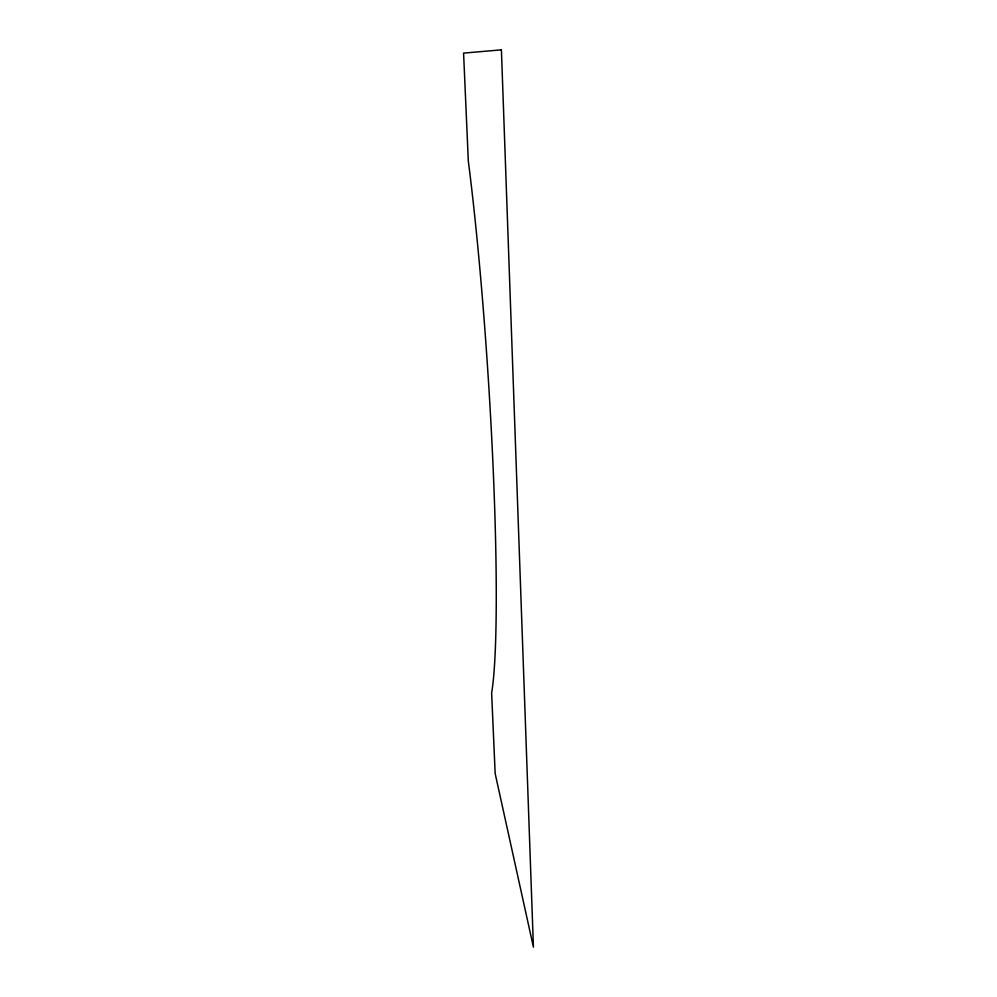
<?xml version="1.0" encoding="UTF-8"?>
<svg xmlns="http://www.w3.org/2000/svg" width="997" height="997" viewBox="0 0 997 997"><rect width="100%" height="100%" fill="white"/><g stroke="black" fill="none" stroke-linecap="round" stroke-linejoin="round"><path stroke-width="1.5" d="M501.404 49.85L463.58 53.115L468.316 161.078A331.116 24.24 86.3 0 1 491.633 693.052L495.173 773.597L533.42 947.15L501.404 49.85"/></g></svg>
